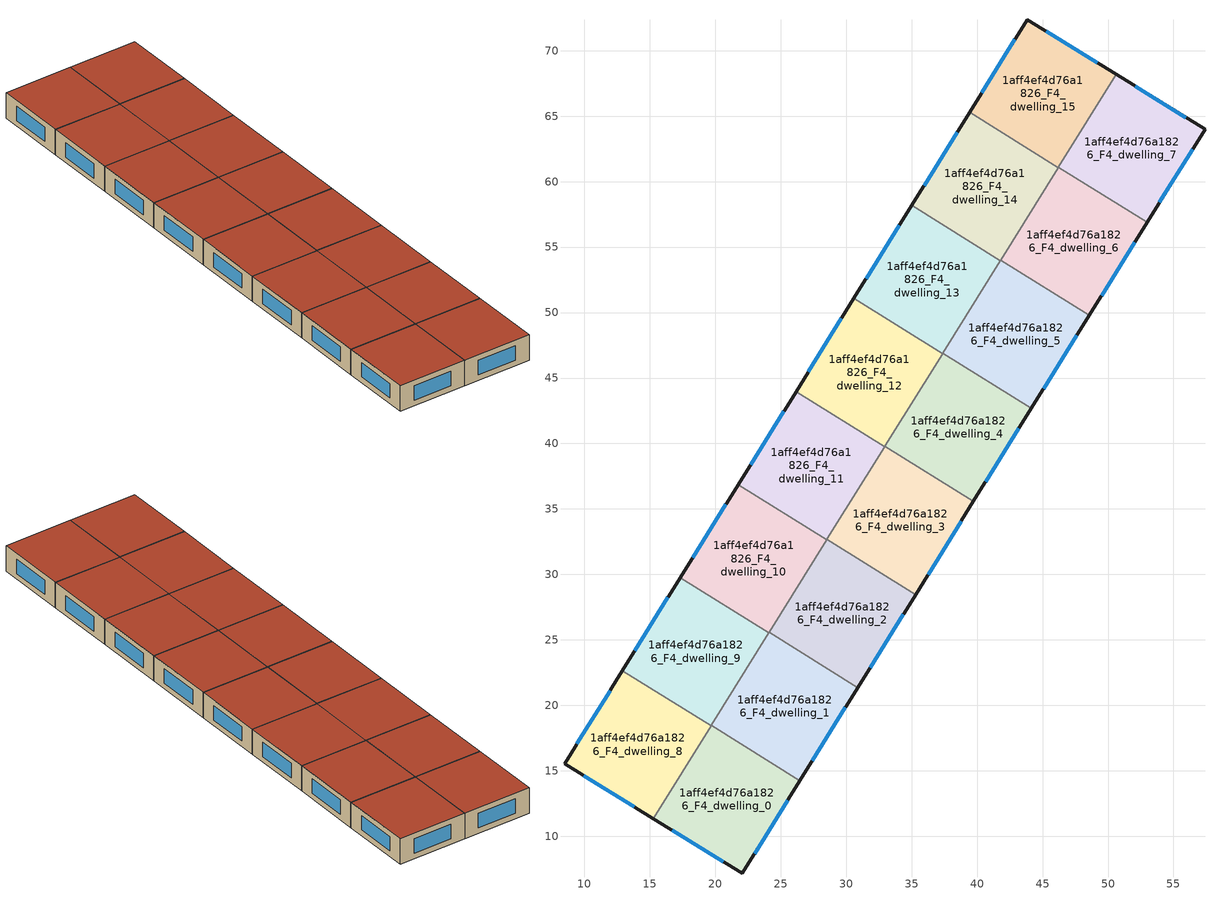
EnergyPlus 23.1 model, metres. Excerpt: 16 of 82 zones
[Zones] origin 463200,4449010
1aff4ef4d76a1826_F4_dwelling_0
 floor to 1aff4ef4d76a1826_F3_dwelling_0 (EU_floor_Construction): 26.47,14.25 22.05,7.16 15.27,11.34 19.7,18.46 z12
 wall outside (EU_wall_Construction): 15.27,11.34 22.05,7.16 26.47,14.25 z12:15
 wall to 1aff4ef4d76a1826_F4_dwelling_1 (EU_wall_Construction): 26.47,14.25 19.7,18.46 z12:15
 wall to 1aff4ef4d76a1826_F4_dwelling_8 (EU_wall_Construction): 19.68,18.44 15.27,11.34 z12:15
 wall to 1aff4ef4d76a1826_F4_dwelling_9 (EU_wall_Construction): 19.69,18.46 19.68,18.44 z12:15
 window (EU_Window_Construction): 23,8.67 25.52,12.73 / 16.72,10.45 20.6,8.05 z12.64:14.36
 roof outside (EU_roof_Construction): 22.05,7.16 26.47,14.25 19.7,18.46 15.27,11.34 z15
1aff4ef4d76a1826_F4_dwelling_1
 floor to 1aff4ef4d76a1826_F3_dwelling_1 (EU_floor_Construction): 30.89,21.36 26.47,14.25 19.7,18.46 24.11,25.57 z12
 wall outside (EU_wall_Construction): 26.47,14.25 30.89,21.36 z12:15
 wall to 1aff4ef4d76a1826_F4_dwelling_2 (EU_wall_Construction): 30.89,21.36 24.11,25.57 z12:15
 wall to 1aff4ef4d76a1826_F4_dwelling_9 (EU_wall_Construction): 24.1,25.55 19.7,18.46 z12:15
 wall to 1aff4ef4d76a1826_F4_dwelling_10 (EU_wall_Construction): 24.11,25.57 24.1,25.55 z12:15
 window (EU_Window_Construction): 27.41,15.77 29.94,19.83 z12.64:14.36
 roof outside (EU_roof_Construction): 26.47,14.25 30.89,21.36 24.11,25.57 19.7,18.46 z15
1aff4ef4d76a1826_F4_dwelling_10
 floor to 1aff4ef4d76a1826_F3_dwelling_10 (EU_floor_Construction): 28.52,32.65 24.1,25.54 17.33,29.76 21.75,36.86 z12
 wall outside (EU_wall_Construction): 21.75,36.86 17.33,29.76 z12:15
 wall to 1aff4ef4d76a1826_F4_dwelling_11 (EU_wall_Construction): 28.52,32.65 21.75,36.86 z12:15
 wall to 1aff4ef4d76a1826_F4_dwelling_9 (EU_wall_Construction): 17.33,29.76 24.1,25.54 z12:15
 wall to 1aff4ef4d76a1826_F4_dwelling_2 (EU_wall_Construction): 24.11,25.57 28.52,32.65 z12:15
 window (EU_Window_Construction): 20.8,35.34 18.28,31.28 z12.64:14.36
 roof outside (EU_roof_Construction): 24.1,25.54 28.52,32.65 21.75,36.86 17.33,29.76 z15
1aff4ef4d76a1826_F4_dwelling_11
 floor to 1aff4ef4d76a1826_F3_dwelling_11 (EU_floor_Construction): 32.94,39.76 28.52,32.65 21.75,36.86 26.17,43.97 z12
 wall outside (EU_wall_Construction): 26.17,43.97 21.75,36.86 z12:15
 wall to 1aff4ef4d76a1826_F4_dwelling_12 (EU_wall_Construction): 32.94,39.76 26.17,43.97 z12:15
 wall to 1aff4ef4d76a1826_F4_dwelling_3 (EU_wall_Construction): 28.53,32.67 32.94,39.76 z12:15
 wall to 1aff4ef4d76a1826_F4_dwelling_2 (EU_wall_Construction): 28.52,32.65 28.53,32.67 z12:15
 window (EU_Window_Construction): 25.22,42.45 22.69,38.38 z12.64:14.36
 roof outside (EU_roof_Construction): 28.52,32.65 32.94,39.76 26.17,43.97 21.75,36.86 z15
1aff4ef4d76a1826_F4_dwelling_12
 floor to 1aff4ef4d76a1826_F3_dwelling_12 (EU_floor_Construction): 37.36,46.86 32.94,39.76 26.17,43.97 30.59,51.07 z12
 wall outside (EU_wall_Construction): 30.59,51.07 26.17,43.97 z12:15
 wall to 1aff4ef4d76a1826_F4_dwelling_13 (EU_wall_Construction): 37.36,46.86 30.59,51.07 z12:15
 wall to 1aff4ef4d76a1826_F4_dwelling_4 (EU_wall_Construction): 32.95,39.78 37.36,46.86 z12:15
 wall to 1aff4ef4d76a1826_F4_dwelling_3 (EU_wall_Construction): 32.94,39.76 32.95,39.78 z12:15
 window (EU_Window_Construction): 29.64,49.55 27.11,45.49 z12.64:14.36
 roof outside (EU_roof_Construction): 32.94,39.76 37.36,46.86 30.59,51.07 26.17,43.97 z15
1aff4ef4d76a1826_F4_dwelling_13
 floor to 1aff4ef4d76a1826_F3_dwelling_13 (EU_floor_Construction): 41.78,53.97 37.36,46.86 30.59,51.07 35.01,58.18 z12
 wall outside (EU_wall_Construction): 35.01,58.18 30.59,51.07 z12:15
 wall to 1aff4ef4d76a1826_F4_dwelling_14 (EU_wall_Construction): 41.78,53.97 35.01,58.18 z12:15
 wall to 1aff4ef4d76a1826_F4_dwelling_5 (EU_wall_Construction): 37.37,46.89 41.78,53.97 z12:15
 wall to 1aff4ef4d76a1826_F4_dwelling_4 (EU_wall_Construction): 37.36,46.86 37.37,46.88 z12:15
 window (EU_Window_Construction): 34.06,56.66 31.53,52.6 z12.64:14.36
 roof outside (EU_roof_Construction): 37.36,46.86 41.78,53.97 35.01,58.18 30.59,51.07 z15
1aff4ef4d76a1826_F4_dwelling_14
 floor to 1aff4ef4d76a1826_F3_dwelling_14 (EU_floor_Construction): 46.2,61.08 41.78,53.97 35.01,58.18 39.43,65.29 z12
 wall outside (EU_wall_Construction): 39.43,65.29 35.01,58.18 z12:15
 wall to 1aff4ef4d76a1826_F4_dwelling_15 (EU_wall_Construction): 46.2,61.08 39.43,65.29 z12:15
 wall to 1aff4ef4d76a1826_F4_dwelling_6 (EU_wall_Construction): 41.79,53.99 46.2,61.08 z12:15
 wall to 1aff4ef4d76a1826_F4_dwelling_5 (EU_wall_Construction): 41.78,53.97 41.79,53.99 z12:15
 window (EU_Window_Construction): 38.48,63.76 35.95,59.7 z12.64:14.36
 roof outside (EU_roof_Construction): 41.78,53.97 46.2,61.08 39.43,65.29 35.01,58.18 z15
1aff4ef4d76a1826_F4_dwelling_15
 floor to 1aff4ef4d76a1826_F3_dwelling_15 (EU_floor_Construction): 50.62,68.19 46.2,61.08 39.43,65.29 43.84,72.38 z12
 wall outside (EU_wall_Construction): 50.62,68.19 43.84,72.38 39.43,65.29 z12:15
 wall to 1aff4ef4d76a1826_F4_dwelling_7 (EU_wall_Construction): 46.21,61.1 50.62,68.19 z12:15
 wall to 1aff4ef4d76a1826_F4_dwelling_6 (EU_wall_Construction): 46.2,61.07 46.21,61.1 z12:15
 window (EU_Window_Construction): 49.17,69.09 45.29,71.48 / 42.89,70.86 40.37,66.81 z12.64:14.36
 roof outside (EU_roof_Construction): 46.2,61.08 50.62,68.19 43.84,72.38 39.43,65.29 z15
1aff4ef4d76a1826_F4_dwelling_2
 floor to 1aff4ef4d76a1826_F3_dwelling_2 (EU_floor_Construction): 35.3,28.46 30.89,21.36 24.11,25.57 28.53,32.67 z12
 wall outside (EU_wall_Construction): 30.89,21.36 35.3,28.46 z12:15
 wall to 1aff4ef4d76a1826_F4_dwelling_3 (EU_wall_Construction): 35.3,28.46 28.53,32.67 z12:15
 window (EU_Window_Construction): 31.83,22.88 34.36,26.94 z12.64:14.36
 roof outside (EU_roof_Construction): 30.89,21.36 35.3,28.46 28.53,32.67 24.11,25.57 z15
1aff4ef4d76a1826_F4_dwelling_3
 floor to 1aff4ef4d76a1826_F3_dwelling_3 (EU_floor_Construction): 39.72,35.57 35.3,28.46 28.53,32.67 32.95,39.78 z12
 wall outside (EU_wall_Construction): 35.3,28.46 39.72,35.57 z12:15
 wall to 1aff4ef4d76a1826_F4_dwelling_4 (EU_wall_Construction): 39.72,35.57 32.95,39.78 z12:15
 window (EU_Window_Construction): 36.25,29.98 38.78,34.05 z12.64:14.36
 roof outside (EU_roof_Construction): 35.3,28.46 39.72,35.57 32.95,39.78 28.53,32.67 z15
1aff4ef4d76a1826_F4_dwelling_4
 floor to 1aff4ef4d76a1826_F3_dwelling_4 (EU_floor_Construction): 44.14,42.67 39.72,35.57 32.95,39.78 37.37,46.88 z12
 wall outside (EU_wall_Construction): 39.72,35.57 44.14,42.67 z12:15
 wall to 1aff4ef4d76a1826_F4_dwelling_5 (EU_wall_Construction): 44.14,42.67 37.37,46.88 z12:15
 window (EU_Window_Construction): 40.67,37.09 43.2,41.15 z12.64:14.36
 roof outside (EU_roof_Construction): 39.72,35.57 44.14,42.67 37.37,46.88 32.95,39.78 z15
1aff4ef4d76a1826_F4_dwelling_5
 floor to 1aff4ef4d76a1826_F3_dwelling_5 (EU_floor_Construction): 48.56,49.78 44.14,42.67 37.37,46.88 41.79,53.99 z12
 wall outside (EU_wall_Construction): 44.14,42.67 48.56,49.78 z12:15
 wall to 1aff4ef4d76a1826_F4_dwelling_6 (EU_wall_Construction): 48.56,49.78 41.79,53.99 z12:15
 window (EU_Window_Construction): 45.09,44.2 47.62,48.26 z12.64:14.36
 roof outside (EU_roof_Construction): 44.14,42.67 48.56,49.78 41.79,53.99 37.37,46.88 z15
1aff4ef4d76a1826_F4_dwelling_6
 floor to 1aff4ef4d76a1826_F3_dwelling_6 (EU_floor_Construction): 52.98,56.88 48.56,49.78 41.79,53.99 46.21,61.1 z12
 wall outside (EU_wall_Construction): 48.56,49.78 52.98,56.88 z12:15
 wall to 1aff4ef4d76a1826_F4_dwelling_7 (EU_wall_Construction): 52.98,56.88 46.21,61.1 z12:15
 window (EU_Window_Construction): 49.51,51.3 52.04,55.36 z12.64:14.36
 roof outside (EU_roof_Construction): 48.56,49.78 52.98,56.88 46.21,61.1 41.79,53.99 z15
1aff4ef4d76a1826_F4_dwelling_7
 floor to 1aff4ef4d76a1826_F3_dwelling_7 (EU_floor_Construction): 57.41,64 52.98,56.88 46.21,61.1 50.62,68.19 z12
 wall outside (EU_wall_Construction): 52.98,56.88 57.41,64 50.62,68.19 z12:15
 window (EU_Window_Construction): 55.96,64.9 52.08,67.29 / 53.93,58.41 56.46,62.48 z12.64:14.36
 roof outside (EU_roof_Construction): 52.98,56.88 57.41,64 50.62,68.19 46.21,61.1 z15
1aff4ef4d76a1826_F4_dwelling_8
 floor to 1aff4ef4d76a1826_F3_dwelling_8 (EU_floor_Construction): 19.68,18.44 15.27,11.34 8.48,15.53 12.91,22.65 z12
 wall outside (EU_wall_Construction): 12.91,22.65 8.48,15.53 15.27,11.34 z12:15
 wall to 1aff4ef4d76a1826_F4_dwelling_9 (EU_wall_Construction): 19.68,18.44 12.91,22.65 z12:15
 window (EU_Window_Construction): 9.94,14.64 13.81,12.24 / 11.96,21.13 9.43,17.06 z12.64:14.36
 roof outside (EU_roof_Construction): 15.27,11.34 19.68,18.44 12.91,22.65 8.48,15.53 z15
1aff4ef4d76a1826_F4_dwelling_9
 floor to 1aff4ef4d76a1826_F3_dwelling_9 (EU_floor_Construction): 24.1,25.54 19.68,18.44 12.91,22.65 17.33,29.76 z12
 wall outside (EU_wall_Construction): 17.33,29.76 12.91,22.65 z12:15
 window (EU_Window_Construction): 16.38,28.23 13.86,24.17 z12.64:14.36
 roof outside (EU_roof_Construction): 19.68,18.44 24.1,25.54 17.33,29.76 12.91,22.65 z15
[Building]
EU S2 Campaign: North Axis=0; Terrain=City; Solar Distribution=FullExterior
[Site:Location]
Yerevan-Zvartnots.Intl.AP: Latitude=40.15; Longitude=44.383; Time Zone=4; Elevation=854
[SizingPeriod:WeatherFileDays]
AnnualSizingPeriod: Begin Month=1; Begin Day of Month=1; End Month=12; End Day of Month=31; Day of Week for Start Day=Monday; Use Weather File Daylight Saving Period=No; Use Weather File Rain and Snow Indicators=No
[MATERIAL]
EU_InternalMass_Material: Roughness=MediumRough; Thickness=0.1; Conductivity=1; Density=1800; Specific Heat=900; Thermal Absorptance=0.9; Solar Absorptance=0.7; Visible Absorptance=0.7
[MATERIAL:NOMASS] Roughness=MediumRough; Thermal Absorptance=0.9; Solar Absorptance=0.7; Visible Absorptance=0.7
Name | Thermal Resistance
EU_wall_NoMass | 1.05043
EU_roof_NoMass | 1.45357
EU_floor_NoMass | 0.478065
[WINDOWMATERIAL:SIMPLEGLAZINGSYSTEM]
EU_Window_SimpleGlazing: UFactor=2.5566; Solar Heat Gain Coefficient=0.75; Visible Transmittance=0.75
[CONSTRUCTION]
EU_wall_Construction: EU_wall_NoMass
EU_roof_Construction: EU_roof_NoMass
EU_floor_Construction: EU_floor_NoMass
EU_Window_Construction: EU_Window_SimpleGlazing
EU_InternalMass_Construction: EU_InternalMass_Material
[ZONE] Type=1; Multiplier=1; Ceiling Height=autocalculate; Floor Area=autocalculate; Part of Total Floor Area=Yes
Name | Volume
1aff4ef4d76a1826_F4_dwelling_0; 1aff4ef4d76a1826_F4_dwelling_15 | 200.186
1aff4ef4d76a1826_F4_dwelling_1; 1aff4ef4d76a1826_F4_dwelling_3; 1aff4ef4d76a1826_F4_dwelling_7 | 200.169
1aff4ef4d76a1826_F4_dwelling_10 | 200.204
1aff4ef4d76a1826_F4_dwelling_11; 1aff4ef4d76a1826_F4_dwelling_5 | 200.183
1aff4ef4d76a1826_F4_dwelling_12 | 200.187
1aff4ef4d76a1826_F4_dwelling_13 | 200.203
1aff4ef4d76a1826_F4_dwelling_14 | 200.191
1aff4ef4d76a1826_F4_dwelling_2 | 200.182
1aff4ef4d76a1826_F4_dwelling_4 | 200.178
1aff4ef4d76a1826_F4_dwelling_6 | 200.195
1aff4ef4d76a1826_F4_dwelling_8 | 200.202
1aff4ef4d76a1826_F4_dwelling_9 | 200.217
[INTERNALMASS] Construction=EU_InternalMass_Construction
Name | Zone or ZoneList | Surface Area
1aff4ef4d76a1826_F4_dwelling_0_EU_InternalMass | 1aff4ef4d76a1826_F4_dwelling_0 | 66.7285
1aff4ef4d76a1826_F4_dwelling_1_EU_InternalMass | 1aff4ef4d76a1826_F4_dwelling_1 | 66.7231
1aff4ef4d76a1826_F4_dwelling_2_EU_InternalMass | 1aff4ef4d76a1826_F4_dwelling_2 | 66.7273
1aff4ef4d76a1826_F4_dwelling_3_EU_InternalMass | 1aff4ef4d76a1826_F4_dwelling_3 | 66.7231
1aff4ef4d76a1826_F4_dwelling_4_EU_InternalMass | 1aff4ef4d76a1826_F4_dwelling_4 | 66.7262
1aff4ef4d76a1826_F4_dwelling_5_EU_InternalMass | 1aff4ef4d76a1826_F4_dwelling_5 | 66.7276
1aff4ef4d76a1826_F4_dwelling_6_EU_InternalMass | 1aff4ef4d76a1826_F4_dwelling_6 | 66.7318
1aff4ef4d76a1826_F4_dwelling_7_EU_InternalMass | 1aff4ef4d76a1826_F4_dwelling_7 | 66.7231
1aff4ef4d76a1826_F4_dwelling_8_EU_InternalMass | 1aff4ef4d76a1826_F4_dwelling_8 | 66.7343
1aff4ef4d76a1826_F4_dwelling_9_EU_InternalMass | 1aff4ef4d76a1826_F4_dwelling_9 | 66.7389
1aff4ef4d76a1826_F4_dwelling_10_EU_InternalMass | 1aff4ef4d76a1826_F4_dwelling_10 | 66.7347
1aff4ef4d76a1826_F4_dwelling_11_EU_InternalMass | 1aff4ef4d76a1826_F4_dwelling_11 | 66.7276
1aff4ef4d76a1826_F4_dwelling_12_EU_InternalMass | 1aff4ef4d76a1826_F4_dwelling_12 | 66.7288
1aff4ef4d76a1826_F4_dwelling_13_EU_InternalMass | 1aff4ef4d76a1826_F4_dwelling_13 | 66.7345
1aff4ef4d76a1826_F4_dwelling_14_EU_InternalMass | 1aff4ef4d76a1826_F4_dwelling_14 | 66.7302
1aff4ef4d76a1826_F4_dwelling_15_EU_InternalMass | 1aff4ef4d76a1826_F4_dwelling_15 | 66.7287
[OTHEREQUIPMENT] Fuel Type=Electricity; Design Level Calculation Method=Watts/Area; Power per Zone Floor Area=1; Fraction Latent=0; Fraction Radiant=0; Fraction Lost=0; Carbon Dioxide Generation Rate=0; EndUse Subcategory=EU_Step8_InternalGains
Name | Zone or ZoneList or Space or SpaceList | Schedule
EU_Step8_InternalGain_1aff4ef4d76a1826_F4_dwelling_0_f000 | 1aff4ef4d76a1826_F4_dwelling_0 | EU_Step8_GainSchedule_1aff4ef4d76a1826_F4_dwelling_0_f000
EU_Step8_InternalGain_1aff4ef4d76a1826_F4_dwelling_1_f000 | 1aff4ef4d76a1826_F4_dwelling_1 | EU_Step8_GainSchedule_1aff4ef4d76a1826_F4_dwelling_1_f000
EU_Step8_InternalGain_1aff4ef4d76a1826_F4_dwelling_2_f000 | 1aff4ef4d76a1826_F4_dwelling_2 | EU_Step8_GainSchedule_1aff4ef4d76a1826_F4_dwelling_2_f000
EU_Step8_InternalGain_1aff4ef4d76a1826_F4_dwelling_3_f000 | 1aff4ef4d76a1826_F4_dwelling_3 | EU_Step8_GainSchedule_1aff4ef4d76a1826_F4_dwelling_3_f000
EU_Step8_InternalGain_1aff4ef4d76a1826_F4_dwelling_4_f000 | 1aff4ef4d76a1826_F4_dwelling_4 | EU_Step8_GainSchedule_1aff4ef4d76a1826_F4_dwelling_4_f000
EU_Step8_InternalGain_1aff4ef4d76a1826_F4_dwelling_5_f000 | 1aff4ef4d76a1826_F4_dwelling_5 | EU_Step8_GainSchedule_1aff4ef4d76a1826_F4_dwelling_5_f000
EU_Step8_InternalGain_1aff4ef4d76a1826_F4_dwelling_6_f000 | 1aff4ef4d76a1826_F4_dwelling_6 | EU_Step8_GainSchedule_1aff4ef4d76a1826_F4_dwelling_6_f000
EU_Step8_InternalGain_1aff4ef4d76a1826_F4_dwelling_7_f000 | 1aff4ef4d76a1826_F4_dwelling_7 | EU_Step8_GainSchedule_1aff4ef4d76a1826_F4_dwelling_7_f000
EU_Step8_InternalGain_1aff4ef4d76a1826_F4_dwelling_8_f000 | 1aff4ef4d76a1826_F4_dwelling_8 | EU_Step8_GainSchedule_1aff4ef4d76a1826_F4_dwelling_8_f000
EU_Step8_InternalGain_1aff4ef4d76a1826_F4_dwelling_9_f000 | 1aff4ef4d76a1826_F4_dwelling_9 | EU_Step8_GainSchedule_1aff4ef4d76a1826_F4_dwelling_9_f000
EU_Step8_InternalGain_1aff4ef4d76a1826_F4_dwelling_10_f000 | 1aff4ef4d76a1826_F4_dwelling_10 | EU_Step8_GainSchedule_1aff4ef4d76a1826_F4_dwelling_10_f000
EU_Step8_InternalGain_1aff4ef4d76a1826_F4_dwelling_11_f000 | 1aff4ef4d76a1826_F4_dwelling_11 | EU_Step8_GainSchedule_1aff4ef4d76a1826_F4_dwelling_11_f000
EU_Step8_InternalGain_1aff4ef4d76a1826_F4_dwelling_12_f000 | 1aff4ef4d76a1826_F4_dwelling_12 | EU_Step8_GainSchedule_1aff4ef4d76a1826_F4_dwelling_12_f000
EU_Step8_InternalGain_1aff4ef4d76a1826_F4_dwelling_13_f000 | 1aff4ef4d76a1826_F4_dwelling_13 | EU_Step8_GainSchedule_1aff4ef4d76a1826_F4_dwelling_13_f000
EU_Step8_InternalGain_1aff4ef4d76a1826_F4_dwelling_14_f000 | 1aff4ef4d76a1826_F4_dwelling_14 | EU_Step8_GainSchedule_1aff4ef4d76a1826_F4_dwelling_14_f000
EU_Step8_InternalGain_1aff4ef4d76a1826_F4_dwelling_15_f000 | 1aff4ef4d76a1826_F4_dwelling_15 | EU_Step8_GainSchedule_1aff4ef4d76a1826_F4_dwelling_15_f000
[ZONEVENTILATION:DESIGNFLOWRATE] Schedule=EU_AlwaysOn; Design Flow Rate Calculation Method=AirChanges/Hour; Air Changes per Hour=0.557805; Ventilation Type=Natural; Fan Pressure Rise=0; Fan Total Efficiency=1; Constant Term Coefficient=1; Temperature Term Coefficient=0; Velocity Term Coefficient=0; Velocity Squared Term Coefficient=0; Minimum Indoor Temperature=-100; Maximum Indoor Temperature=100; Delta Temperature=-100; Minimum Outdoor Temperature=-100; Maximum Outdoor Temperature=100; Maximum Wind Speed=40
Name | Zone or ZoneList or Space or SpaceList
EU_ConstantAir_1aff4ef4d76a1826_F4_dwelling_0 | 1aff4ef4d76a1826_F4_dwelling_0
EU_ConstantAir_1aff4ef4d76a1826_F4_dwelling_1 | 1aff4ef4d76a1826_F4_dwelling_1
EU_ConstantAir_1aff4ef4d76a1826_F4_dwelling_2 | 1aff4ef4d76a1826_F4_dwelling_2
EU_ConstantAir_1aff4ef4d76a1826_F4_dwelling_3 | 1aff4ef4d76a1826_F4_dwelling_3
EU_ConstantAir_1aff4ef4d76a1826_F4_dwelling_4 | 1aff4ef4d76a1826_F4_dwelling_4
EU_ConstantAir_1aff4ef4d76a1826_F4_dwelling_5 | 1aff4ef4d76a1826_F4_dwelling_5
EU_ConstantAir_1aff4ef4d76a1826_F4_dwelling_6 | 1aff4ef4d76a1826_F4_dwelling_6
EU_ConstantAir_1aff4ef4d76a1826_F4_dwelling_7 | 1aff4ef4d76a1826_F4_dwelling_7
EU_ConstantAir_1aff4ef4d76a1826_F4_dwelling_8 | 1aff4ef4d76a1826_F4_dwelling_8
EU_ConstantAir_1aff4ef4d76a1826_F4_dwelling_9 | 1aff4ef4d76a1826_F4_dwelling_9
EU_ConstantAir_1aff4ef4d76a1826_F4_dwelling_10 | 1aff4ef4d76a1826_F4_dwelling_10
EU_ConstantAir_1aff4ef4d76a1826_F4_dwelling_11 | 1aff4ef4d76a1826_F4_dwelling_11
EU_ConstantAir_1aff4ef4d76a1826_F4_dwelling_12 | 1aff4ef4d76a1826_F4_dwelling_12
EU_ConstantAir_1aff4ef4d76a1826_F4_dwelling_13 | 1aff4ef4d76a1826_F4_dwelling_13
EU_ConstantAir_1aff4ef4d76a1826_F4_dwelling_14 | 1aff4ef4d76a1826_F4_dwelling_14
EU_ConstantAir_1aff4ef4d76a1826_F4_dwelling_15 | 1aff4ef4d76a1826_F4_dwelling_15
[HVACTEMPLATE:THERMOSTAT] Constant Heating Setpoint=20; Constant Cooling Setpoint=50
EU_HeatOnly_1aff4ef4d76a1826_F0_dwelling_0; EU_HeatOnly_1aff4ef4d76a1826_F0_dwelling_1; EU_HeatOnly_1aff4ef4d76a1826_F0_dwelling_2; EU_HeatOnly_1aff4ef4d76a1826_F0_dwelling_3; EU_HeatOnly_1aff4ef4d76a1826_F0_dwelling_4; EU_HeatOnly_1aff4ef4d76a1826_F0_dwelling_5; EU_HeatOnly_1aff4ef4d76a1826_F0_dwelling_6; EU_HeatOnly_1aff4ef4d76a1826_F0_dwelling_7; EU_HeatOnly_1aff4ef4d76a1826_F0_dwelling_8; EU_HeatOnly_1aff4ef4d76a1826_F0_dwelling_9; EU_HeatOnly_1aff4ef4d76a1826_F0_dwelling_10; EU_HeatOnly_1aff4ef4d76a1826_F0_dwelling_11; EU_HeatOnly_1aff4ef4d76a1826_F0_dwelling_12; EU_HeatOnly_1aff4ef4d76a1826_F0_dwelling_13; EU_HeatOnly_1aff4ef4d76a1826_F0_dwelling_14; EU_HeatOnly_1aff4ef4d76a1826_F0_dwelling_15; EU_HeatOnly_1aff4ef4d76a1826_F0_dwelling_16; EU_HeatOnly_1aff4ef4d76a1826_F1_dwelling_0; EU_HeatOnly_1aff4ef4d76a1826_F1_dwelling_1; EU_HeatOnly_1aff4ef4d76a1826_F1_dwelling_2; EU_HeatOnly_1aff4ef4d76a1826_F1_dwelling_3; EU_HeatOnly_1aff4ef4d76a1826_F1_dwelling_4; EU_HeatOnly_1aff4ef4d76a1826_F1_dwelling_5; EU_HeatOnly_1aff4ef4d76a1826_F1_dwelling_6; EU_HeatOnly_1aff4ef4d76a1826_F1_dwelling_7; EU_HeatOnly_1aff4ef4d76a1826_F1_dwelling_8; EU_HeatOnly_1aff4ef4d76a1826_F1_dwelling_9; EU_HeatOnly_1aff4ef4d76a1826_F1_dwelling_10; EU_HeatOnly_1aff4ef4d76a1826_F1_dwelling_11; EU_HeatOnly_1aff4ef4d76a1826_F1_dwelling_12; EU_HeatOnly_1aff4ef4d76a1826_F1_dwelling_13; EU_HeatOnly_1aff4ef4d76a1826_F1_dwelling_14; EU_HeatOnly_1aff4ef4d76a1826_F1_dwelling_15; EU_HeatOnly_1aff4ef4d76a1826_F1_dwelling_16; EU_HeatOnly_1aff4ef4d76a1826_F2_dwelling_0; EU_HeatOnly_1aff4ef4d76a1826_F2_dwelling_1; EU_HeatOnly_1aff4ef4d76a1826_F2_dwelling_2; EU_HeatOnly_1aff4ef4d76a1826_F2_dwelling_3; EU_HeatOnly_1aff4ef4d76a1826_F2_dwelling_4; EU_HeatOnly_1aff4ef4d76a1826_F2_dwelling_5; EU_HeatOnly_1aff4ef4d76a1826_F2_dwelling_6; EU_HeatOnly_1aff4ef4d76a1826_F2_dwelling_7; EU_HeatOnly_1aff4ef4d76a1826_F2_dwelling_8; EU_HeatOnly_1aff4ef4d76a1826_F2_dwelling_9; EU_HeatOnly_1aff4ef4d76a1826_F2_dwelling_10; EU_HeatOnly_1aff4ef4d76a1826_F2_dwelling_11; EU_HeatOnly_1aff4ef4d76a1826_F2_dwelling_12; EU_HeatOnly_1aff4ef4d76a1826_F2_dwelling_13; EU_HeatOnly_1aff4ef4d76a1826_F2_dwelling_14; EU_HeatOnly_1aff4ef4d76a1826_F2_dwelling_15; EU_HeatOnly_1aff4ef4d76a1826_F3_dwelling_0; EU_HeatOnly_1aff4ef4d76a1826_F3_dwelling_1; EU_HeatOnly_1aff4ef4d76a1826_F3_dwelling_2; EU_HeatOnly_1aff4ef4d76a1826_F3_dwelling_3; EU_HeatOnly_1aff4ef4d76a1826_F3_dwelling_4; EU_HeatOnly_1aff4ef4d76a1826_F3_dwelling_5; EU_HeatOnly_1aff4ef4d76a1826_F3_dwelling_6; EU_HeatOnly_1aff4ef4d76a1826_F3_dwelling_7; EU_HeatOnly_1aff4ef4d76a1826_F3_dwelling_8; EU_HeatOnly_1aff4ef4d76a1826_F3_dwelling_9; EU_HeatOnly_1aff4ef4d76a1826_F3_dwelling_10; EU_HeatOnly_1aff4ef4d76a1826_F3_dwelling_11; EU_HeatOnly_1aff4ef4d76a1826_F3_dwelling_12; EU_HeatOnly_1aff4ef4d76a1826_F3_dwelling_13; EU_HeatOnly_1aff4ef4d76a1826_F3_dwelling_14; EU_HeatOnly_1aff4ef4d76a1826_F3_dwelling_15; EU_HeatOnly_1aff4ef4d76a1826_F4_dwelling_0; EU_HeatOnly_1aff4ef4d76a1826_F4_dwelling_1; EU_HeatOnly_1aff4ef4d76a1826_F4_dwelling_2; EU_HeatOnly_1aff4ef4d76a1826_F4_dwelling_3; EU_HeatOnly_1aff4ef4d76a1826_F4_dwelling_4; EU_HeatOnly_1aff4ef4d76a1826_F4_dwelling_5; EU_HeatOnly_1aff4ef4d76a1826_F4_dwelling_6; EU_HeatOnly_1aff4ef4d76a1826_F4_dwelling_7; EU_HeatOnly_1aff4ef4d76a1826_F4_dwelling_8; EU_HeatOnly_1aff4ef4d76a1826_F4_dwelling_9; EU_HeatOnly_1aff4ef4d76a1826_F4_dwelling_10; EU_HeatOnly_1aff4ef4d76a1826_F4_dwelling_11; EU_HeatOnly_1aff4ef4d76a1826_F4_dwelling_12; EU_HeatOnly_1aff4ef4d76a1826_F4_dwelling_13; EU_HeatOnly_1aff4ef4d76a1826_F4_dwelling_14; EU_HeatOnly_1aff4ef4d76a1826_F4_dwelling_15
[HVACTEMPLATE:ZONE:IDEALLOADSAIRSYSTEM] System Availability Schedule=EU_AlwaysOn; Maximum Heating Supply Air Temperature=50; Minimum Cooling Supply Air Temperature=13; Maximum Heating Supply Air Humidity Ratio=0.0156; Minimum Cooling Supply Air Humidity Ratio=0.0077; Heating Limit=NoLimit; Cooling Limit=NoLimit; Heating Availability Schedule=EU_AlwaysOn; Cooling Availability Schedule=EU_CoolingOff; Dehumidification Control Type=ConstantSensibleHeatRatio; Cooling Sensible Heat Ratio=0.7; Dehumidification Setpoint=60; Humidification Control Type=None; Humidification Setpoint=30; Outdoor Air Method=None; Outdoor Air Flow Rate per Person=0.00944; Outdoor Air Flow Rate per Zone Floor Area=0; Outdoor Air Flow Rate per Zone=0; Demand Controlled Ventilation Type=None; Outdoor Air Economizer Type=NoEconomizer; Heat Recovery Type=None; Sensible Heat Recovery Effectiveness=0.7; Latent Heat Recovery Effectiveness=0.65
Name | Template Thermostat
1aff4ef4d76a1826_F4_dwelling_0 | EU_HeatOnly_1aff4ef4d76a1826_F4_dwelling_0
1aff4ef4d76a1826_F4_dwelling_1 | EU_HeatOnly_1aff4ef4d76a1826_F4_dwelling_1
1aff4ef4d76a1826_F4_dwelling_2 | EU_HeatOnly_1aff4ef4d76a1826_F4_dwelling_2
1aff4ef4d76a1826_F4_dwelling_3 | EU_HeatOnly_1aff4ef4d76a1826_F4_dwelling_3
1aff4ef4d76a1826_F4_dwelling_4 | EU_HeatOnly_1aff4ef4d76a1826_F4_dwelling_4
1aff4ef4d76a1826_F4_dwelling_5 | EU_HeatOnly_1aff4ef4d76a1826_F4_dwelling_5
1aff4ef4d76a1826_F4_dwelling_6 | EU_HeatOnly_1aff4ef4d76a1826_F4_dwelling_6
1aff4ef4d76a1826_F4_dwelling_7 | EU_HeatOnly_1aff4ef4d76a1826_F4_dwelling_7
1aff4ef4d76a1826_F4_dwelling_8 | EU_HeatOnly_1aff4ef4d76a1826_F4_dwelling_8
1aff4ef4d76a1826_F4_dwelling_9 | EU_HeatOnly_1aff4ef4d76a1826_F4_dwelling_9
1aff4ef4d76a1826_F4_dwelling_10 | EU_HeatOnly_1aff4ef4d76a1826_F4_dwelling_10
1aff4ef4d76a1826_F4_dwelling_11 | EU_HeatOnly_1aff4ef4d76a1826_F4_dwelling_11
1aff4ef4d76a1826_F4_dwelling_12 | EU_HeatOnly_1aff4ef4d76a1826_F4_dwelling_12
1aff4ef4d76a1826_F4_dwelling_13 | EU_HeatOnly_1aff4ef4d76a1826_F4_dwelling_13
1aff4ef4d76a1826_F4_dwelling_14 | EU_HeatOnly_1aff4ef4d76a1826_F4_dwelling_14
1aff4ef4d76a1826_F4_dwelling_15 | EU_HeatOnly_1aff4ef4d76a1826_F4_dwelling_15
[SIZING:ZONE] Zone Cooling Design Supply Air Temperature Input Method=SupplyAirTemperature; Zone Cooling Design Supply Air Temperature=13; Zone Heating Design Supply Air Temperature Input Method=SupplyAirTemperature; Zone Heating Design Supply Air Temperature=50; Zone Cooling Design Supply Air Humidity Ratio=0.008; Zone Heating Design Supply Air Humidity Ratio=0.008; Cooling Design Air Flow Method=DesignDay; Cooling Design Air Flow Rate=0; Cooling Minimum Air Flow per Zone Floor Area=0.000762; Cooling Minimum Air Flow=0; Cooling Minimum Air Flow Fraction=0.2; Heating Design Air Flow Method=DesignDay; Heating Design Air Flow Rate=0; Heating Maximum Air Flow per Zone Floor Area=0.002032; Heating Maximum Air Flow=0.141576; Heating Maximum Air Flow Fraction=0.3; Account for Dedicated Outdoor Air System=No; Dedicated Outdoor Air System Control Strategy=NeutralSupplyAir; Dedicated Outdoor Air Low Setpoint Temperature for Design=autosize; Dedicated Outdoor Air High Setpoint Temperature for Design=autosize; Zone Load Sizing Method=Sensible Load Only No Latent Load; Zone Latent Cooling Design Supply Air Humidity Ratio Input Method=HumidityRatioDifference; Zone Cooling Design Supply Air Humidity Ratio Difference=0.005; Zone Latent Heating Design Supply Air Humidity Ratio Input Method=HumidityRatioDifference; Zone Humidification Design Supply Air Humidity Ratio Difference=0.005
1aff4ef4d76a1826_F4_dwelling_0; 1aff4ef4d76a1826_F4_dwelling_1; 1aff4ef4d76a1826_F4_dwelling_2; 1aff4ef4d76a1826_F4_dwelling_3; 1aff4ef4d76a1826_F4_dwelling_4; 1aff4ef4d76a1826_F4_dwelling_5; 1aff4ef4d76a1826_F4_dwelling_6; 1aff4ef4d76a1826_F4_dwelling_7; 1aff4ef4d76a1826_F4_dwelling_8; 1aff4ef4d76a1826_F4_dwelling_9; 1aff4ef4d76a1826_F4_dwelling_10; 1aff4ef4d76a1826_F4_dwelling_11; 1aff4ef4d76a1826_F4_dwelling_12; 1aff4ef4d76a1826_F4_dwelling_13; 1aff4ef4d76a1826_F4_dwelling_14; 1aff4ef4d76a1826_F4_dwelling_15
[SCHEDULE:CONSTANT]
Name | Hourly Value
EU_AlwaysOn | 1
EU_CoolingOff | 0
[SCHEDULE:FILE] Column Number=1; Rows to Skip at Top=0; Number of Hours of Data=8760; Column Separator=Comma; Interpolate to Timestep=No; Minutes per Item=60; Adjust Schedule for Daylight Savings=Yes
Name | File
EU_Step8_GainSchedule_1aff4ef4d76a1826_F4_dwelling_0_f000 | ../../schedules/1aff4ef4d76a1826/1aff4ef4d76a1826_F4_dwelling_0_f000_gain.csv
EU_Step8_GainSchedule_1aff4ef4d76a1826_F4_dwelling_1_f000 | ../../schedules/1aff4ef4d76a1826/1aff4ef4d76a1826_F4_dwelling_1_f000_gain.csv
EU_Step8_GainSchedule_1aff4ef4d76a1826_F4_dwelling_2_f000 | ../../schedules/1aff4ef4d76a1826/1aff4ef4d76a1826_F4_dwelling_2_f000_gain.csv
EU_Step8_GainSchedule_1aff4ef4d76a1826_F4_dwelling_3_f000 | ../../schedules/1aff4ef4d76a1826/1aff4ef4d76a1826_F4_dwelling_3_f000_gain.csv
EU_Step8_GainSchedule_1aff4ef4d76a1826_F4_dwelling_4_f000 | ../../schedules/1aff4ef4d76a1826/1aff4ef4d76a1826_F4_dwelling_4_f000_gain.csv
EU_Step8_GainSchedule_1aff4ef4d76a1826_F4_dwelling_5_f000 | ../../schedules/1aff4ef4d76a1826/1aff4ef4d76a1826_F4_dwelling_5_f000_gain.csv
EU_Step8_GainSchedule_1aff4ef4d76a1826_F4_dwelling_6_f000 | ../../schedules/1aff4ef4d76a1826/1aff4ef4d76a1826_F4_dwelling_6_f000_gain.csv
EU_Step8_GainSchedule_1aff4ef4d76a1826_F4_dwelling_7_f000 | ../../schedules/1aff4ef4d76a1826/1aff4ef4d76a1826_F4_dwelling_7_f000_gain.csv
EU_Step8_GainSchedule_1aff4ef4d76a1826_F4_dwelling_8_f000 | ../../schedules/1aff4ef4d76a1826/1aff4ef4d76a1826_F4_dwelling_8_f000_gain.csv
EU_Step8_GainSchedule_1aff4ef4d76a1826_F4_dwelling_9_f000 | ../../schedules/1aff4ef4d76a1826/1aff4ef4d76a1826_F4_dwelling_9_f000_gain.csv
EU_Step8_GainSchedule_1aff4ef4d76a1826_F4_dwelling_10_f000 | ../../schedules/1aff4ef4d76a1826/1aff4ef4d76a1826_F4_dwelling_10_f000_gain.csv
EU_Step8_GainSchedule_1aff4ef4d76a1826_F4_dwelling_11_f000 | ../../schedules/1aff4ef4d76a1826/1aff4ef4d76a1826_F4_dwelling_11_f000_gain.csv
EU_Step8_GainSchedule_1aff4ef4d76a1826_F4_dwelling_12_f000 | ../../schedules/1aff4ef4d76a1826/1aff4ef4d76a1826_F4_dwelling_12_f000_gain.csv
EU_Step8_GainSchedule_1aff4ef4d76a1826_F4_dwelling_13_f000 | ../../schedules/1aff4ef4d76a1826/1aff4ef4d76a1826_F4_dwelling_13_f000_gain.csv
EU_Step8_GainSchedule_1aff4ef4d76a1826_F4_dwelling_14_f000 | ../../schedules/1aff4ef4d76a1826/1aff4ef4d76a1826_F4_dwelling_14_f000_gain.csv
EU_Step8_GainSchedule_1aff4ef4d76a1826_F4_dwelling_15_f000 | ../../schedules/1aff4ef4d76a1826/1aff4ef4d76a1826_F4_dwelling_15_f000_gain.csv
